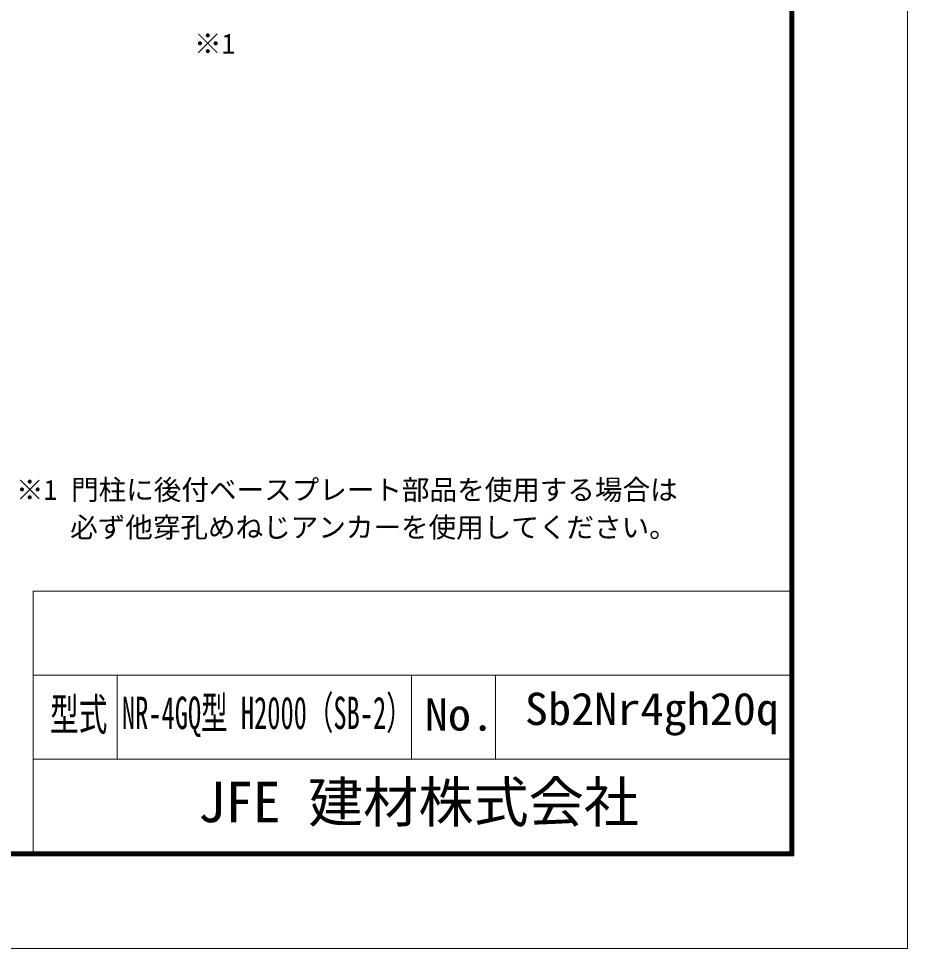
# Model space of a CAD drawing. Units: millimetres, scale not verified. Extents: x -4200 to 4200, y -2970 to 2970.
# Drawn here: x 2086 to 4200, y -2970 to -757 of the extents above; entities that cross this region are included whole.
import ezdxf
from ezdxf.enums import TextEntityAlignment as Align

# ---------------------------------------------------------------- set-up
doc = ezdxf.new("R2010")
doc.units = ezdxf.units.MM
doc.header["$LTSCALE"] = 20
doc.layers.add('0-0_D-TTL-TXT', color=7, linetype='Continuous')
doc.layers.add('0-1_D-STR-TXT', color=7, linetype='Continuous', lineweight=9)
doc.layers.add('0-8_D-TTL', color=7, linetype='Continuous', lineweight=9)
doc.styles.add('ＭＳ ゴシック', font='')
doc.styles.get('ＭＳ ゴシック').set_extended_font_data('MS Gothic')

msp = doc.modelspace()

# ---------------------------------------------------------------- linework, layer by layer
at = {"layer": '0-8_D-TTL'}
for p, q in [((2120, -2120), (2120, -2740)), ((2120, -2120), (3920, -2120)), ((2120, -2320), (3920, -2320)), ((2320, -2320), (2320, -2520)), ((3020, -2320), (3020, -2520)), ((3220, -2320), (3220, -2520)), ((2120, -2520), (3920, -2520))]:
    msp.add_line(p, q, dxfattribs=at)
at = {"layer": '0-8_D-TTL', "color": 2, "lineweight": 18}
msp.add_lwpolyline([(-4200, 2970), (4200, 2970), (4200, -2970), (-4200, -2970)], close=True, dxfattribs=at)
at = {"layer": '0-8_D-TTL'}
for points in [[(-3930, 2750), (3930, 2750), (3930, -2750), (-3930, -2750)], [(-3927.5, 2747.5), (3927.5, 2747.5), (3927.5, -2747.5), (-3927.5, -2747.5)], [(-3925, 2745), (3925, 2745), (3925, -2745), (-3925, -2745)], [(-3922.5, 2742.5), (3922.5, 2742.5), (3922.5, -2742.5), (-3922.5, -2742.5)], [(-3920, 2740), (3920, 2740), (3920, -2740), (-3920, -2740)]]:
    msp.add_lwpolyline(points, close=True, dxfattribs=at)

# ---------------------------------------------------------------- texts
at = {"layer": '0-0_D-TTL-TXT', "style": 'ＭＳ ゴシック'}
for s, height, p in [('※1 門柱に後付ベースプレート部品を使用する場合は', 48.09, (2079.42, -1917.13)), ('必ず他穿孔めねじアンカーを使用してください。', 48.09, (2208.22, -2006.38)), ('JFE 建材株式会社', 96.19, (2512.38, -2698.5))]:
    msp.add_text(s, height=height, dxfattribs=at).set_placement(p, align=Align.BOTTOM_LEFT)
for s, width, p in [('型式', 0.65, (2160.27, -2474.8)), ('NR-4GQ型 H2000（SB-2）', 0.6, (2331.43, -2470.99)), ('Sb2Nr4gh20q', 1.05, (3290, -2461.47)), ('No.', 1.05, (3052, -2474.8))]:
    msp.add_text(s, height=76.98, dxfattribs=dict(at, width=width)).set_placement(p, align=Align.BOTTOM_LEFT)
at = {"layer": '0-1_D-STR-TXT', "style": 'ＭＳ ゴシック'}
msp.add_text('※1', height=48.09, dxfattribs=at).set_placement((2502.9, -855.39), align=Align.BOTTOM_LEFT)

doc.saveas('drawing.dxf')
